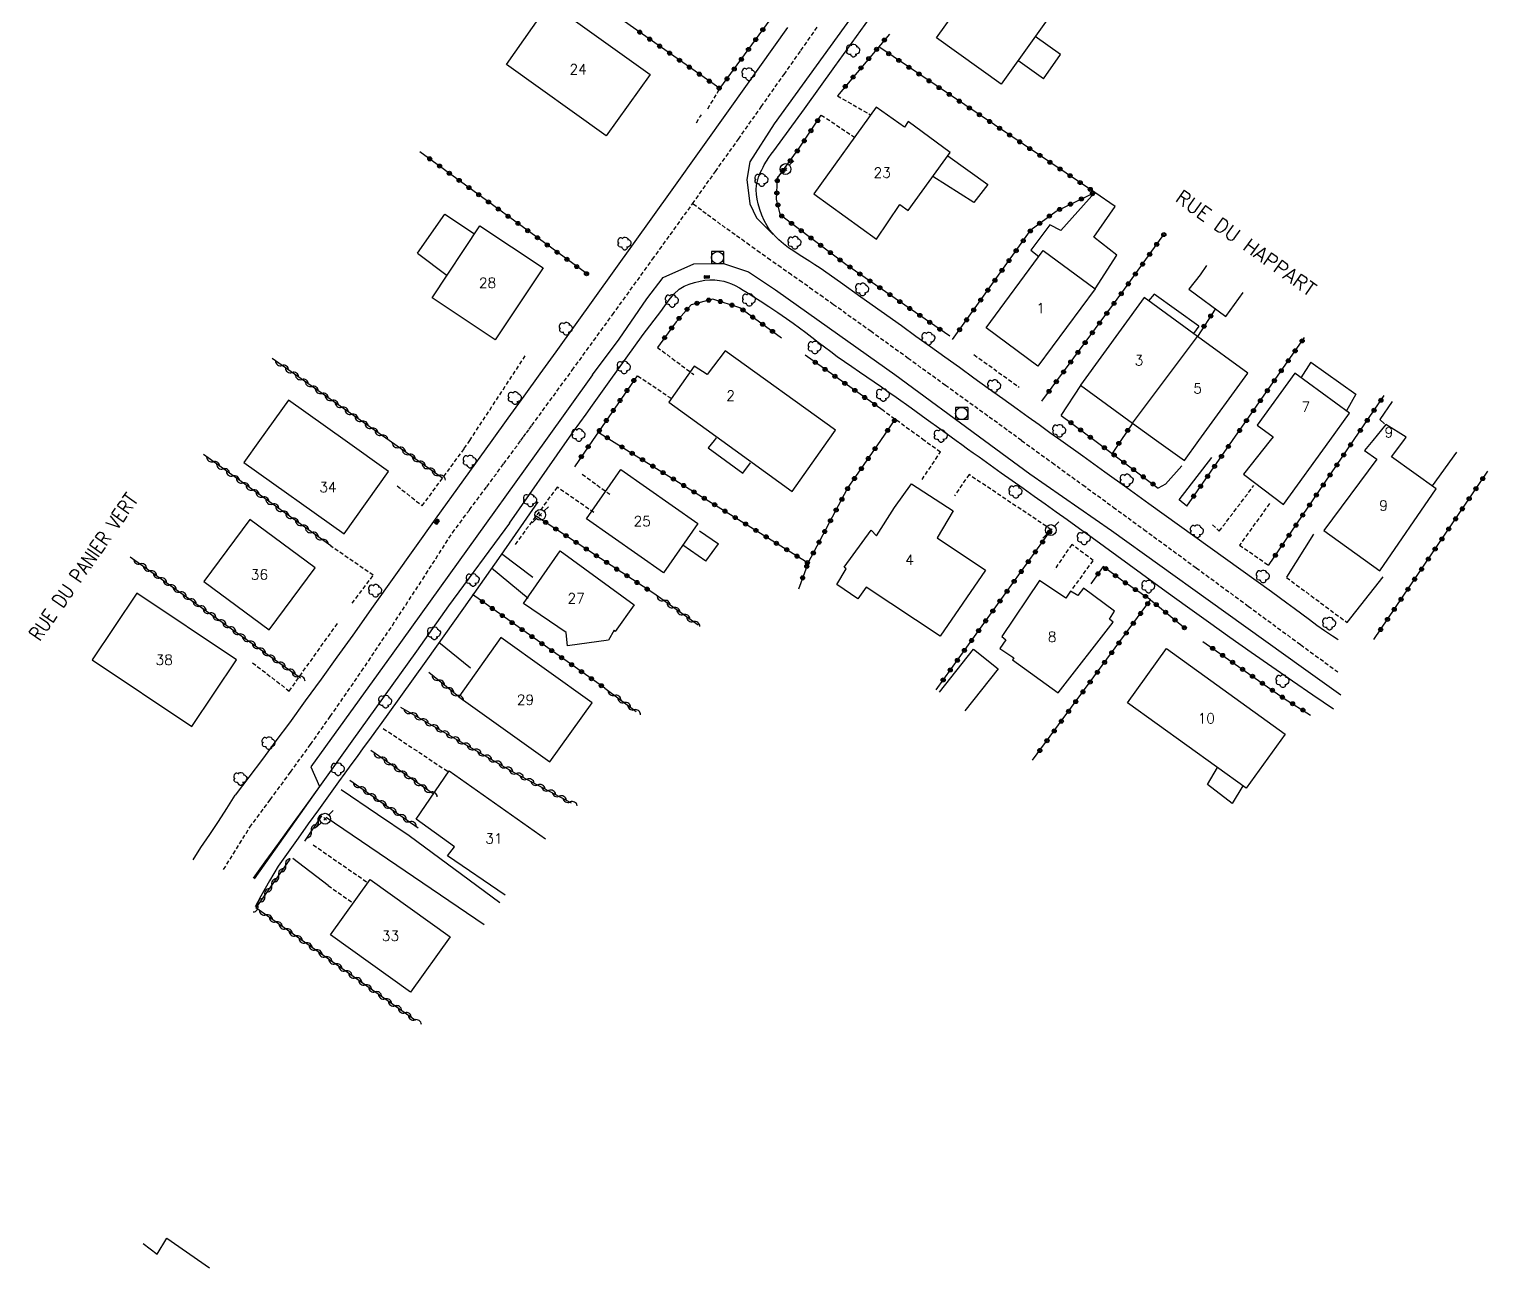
# Model space of a CAD drawing. Header units: millimetres. Extents: x 145000 to 146001, y 142000 to 143001.
# Drawn here: x 145618.9 to 145799.1, y 142568.8 to 142721.8 of the extents above; entities that cross this region are included whole.
import ezdxf
from ezdxf.enums import TextEntityAlignment as Align

# ---------------------------------------------------------------- set-up
doc = ezdxf.new("R2010")
doc.units = ezdxf.units.MM
doc.linetypes.add('DASHED', pattern=[0.75, 0.5, -0.25])
doc.layers.get('0').update_dxf_attribs({"linetype": 'CONTINUOUS'})
for name, color, linetype in [('W0001', 6, 'DASHED'), ('W0006', 2, 'CONTINUOUS'), ('W0008', 7, 'CONTINUOUS'), ('W0014', 7, 'CONTINUOUS'), ('W0017', 7, 'CONTINUOUS'), ('W0101', 7, 'CONTINUOUS'), ('W0104', 1, 'CONTINUOUS'), ('W0105', 7, 'CONTINUOUS'), ('W0112', 1, 'DASHED'), ('W0300', 7, 'CONTINUOUS'), ('W0310', 3, 'CONTINUOUS'), ('W0323', 7, 'CONTINUOUS'), ('W0330', 7, 'CONTINUOUS'), ('W0401', 7, 'CONTINUOUS'), ('W0420', 7, 'CONTINUOUS'), ('W0473', 7, 'CONTINUOUS'), ('W0989', 7, 'CONTINUOUS'), ('W0991', 7, 'CONTINUOUS'), ('W1102', 7, 'CONTINUOUS')]:
    doc.layers.add(name, color=color, linetype=linetype)
doc.styles.get("Standard").update_dxf_attribs({"font": 'romans.shx', "width": 0.85})

# ---------------------------------------------------------------- blocks, each defined once
blk = doc.blocks.new('T300')
for p, q in [((-0.8, 0.51), (-0.86, 0.34)), ((-0.86, 0.34), (-0.86, 0.17)), ((-0.86, 0.17), (-0.74, 0.06)), ((-0.69, 0.63), (-0.8, 0.51)), ((-0.8, -0.06), (-0.74, 0.06)), ((-0.74, 0.06), (-0.69, 0.11)), ((-0.57, 0.69), (-0.69, 0.63)), ((-0.46, 0.69), (-0.57, 0.69)), ((-0.29, 0.63), (-0.46, 0.69)), ((-0.29, 0.63), (-0.17, 0.74)), ((-0.23, 0.57), (-0.29, 0.63)), ((-0.17, 0.74), (-0.06, 0.8)), ((-0.06, 0.8), (0.06, 0.8)), ((0.06, 0.8), (0.23, 0.74)), ((0.23, 0.74), (0.34, 0.63)), ((0.34, 0.63), (0.4, 0.51)), ((0.46, 0.46), (0.34, 0.46)), ((0.4, 0.51), (0.4, 0.46)), ((0.57, 0.4), (0.46, 0.46)), ((0.57, 0.4), (0.69, 0.29)), ((0.69, 0.29), (0.74, 0.17)), ((0.74, 0.06), (0.69, -0.17)), ((0.74, 0.17), (0.74, 0.06)), ((-0.8, -0.17), (-0.8, -0.06)), ((-0.8, -0.23), (-0.8, -0.17)), ((-0.74, -0.34), (-0.8, -0.23)), ((-0.69, -0.4), (-0.74, -0.34)), ((-0.51, -0.46), (-0.69, -0.4)), ((-0.4, -0.46), (-0.51, -0.46)), ((-0.4, -0.46), (-0.34, -0.46)), ((-0.34, -0.46), (-0.34, -0.4)), ((-0.34, -0.51), (-0.34, -0.46)), ((-0.29, -0.63), (-0.34, -0.51)), ((-0.17, -0.74), (-0.29, -0.63)), ((-0.06, -0.8), (-0.17, -0.74)), ((0.06, -0.8), (-0.06, -0.8)), ((0.17, -0.74), (0.06, -0.8)), ((0.23, -0.69), (0.17, -0.74)), ((0.29, -0.46), (0.23, -0.46)), ((0.29, -0.63), (0.23, -0.69)), ((0.46, -0.4), (0.29, -0.46)), ((0.34, -0.51), (0.29, -0.63)), ((0.34, -0.51), (0.34, -0.46)), ((0.57, -0.34), (0.46, -0.4)), ((0.63, -0.29), (0.57, -0.34)), ((0.69, -0.17), (0.63, -0.29))]:
    blk.add_line(p, q)
blk = doc.blocks.new('T473')
for p, q in [((-0.166667, 0.166667), (0.166667, -0.166667)), ((-0.166667, -0.166667), (0.166667, 0.166667)), ((0.500001, 0.500001), (1.000002, 1.000002)), ((-1.000002, -1.000002), (-0.500001, -0.500001))]:
    blk.add_line(p, q)
blk.add_ellipse((0, 0), major_axis=(0.471405, 0.471405), ratio=1, start_param=5.4977871438, end_param=11.780972451)
blk = doc.blocks.new('T401')
for p, q in [((-0.3, 0.3), (0, 0.3)), ((-0.3, -0.25), (-0.3, 0.3)), ((-0.3, 0.15), (0, 0.15)), ((-0.3, 0), (0, 0)), ((0, 0.3), (0, -0.25)), ((-0.3, -0.15), (0, -0.15)), ((-0.3, -0.25), (-0.3, -0.3)), ((-0.3, -0.3), (0, -0.3)), ((0, -0.3), (0, -0.25))]:
    blk.add_line(p, q)
blk = doc.blocks.new('T420')
for p, q in [((0.75, 0.75), (-0.75, 0.75)), ((-0.75, 0.75), (-0.75, -0.75)), ((0.75, 0.75), (0.75, -0.75)), ((0.75, -0.75), (-0.75, -0.75))]:
    blk.add_line(p, q)
blk.add_ellipse((0, 0), major_axis=(-0.53, 0.53), ratio=1, start_param=3.926991, end_param=10.210176)
blk = doc.blocks.new('t310o')
at = {"color": 0, "linetype": 'Continuous'}
for centre, start, end in [((-0.5, 0.38), 216.8699, 323.1304), ((0.5, -0.37), 36.8699, 143.1303)]:
    blk.add_arc(centre, 0.625, start, end, dxfattribs=at)
blk = doc.blocks.new('t323o')
at = {"color": 0, "linetype": 'Continuous'}
for radius in [0.25, 0.15]:
    blk.add_circle((0, 0), radius, dxfattribs=at)

msp = doc.modelspace()

# ---------------------------------------------------------------- linework, layer by layer
at = {"layer": 'W0001'}
for points in [[(145700.84, 142700.23), (145703.67, 142704.22), (145706.5, 142708.21), (145709.33, 142712.21), (145712.15, 142716.21), (145714.23, 142719.17), (145716.3, 142722.15)], [(145679.63, 142671), (145679.97, 142671.46), (145680.31, 142671.93), (145680.65, 142672.39), (145680.99, 142672.86), (145685.98, 142679.68), (145690.95, 142686.52), (145695.9, 142693.37), (145700.84, 142700.23)], [(145741.47, 142671), (145740.87, 142671.43), (145740.27, 142671.86), (145739.68, 142672.29), (145739.08, 142672.73), (145738.49, 142673.16), (145737.89, 142673.59), (145737.3, 142674.02), (145736.7, 142674.45), (145732.09, 142677.79), (145727.49, 142681.12), (145722.88, 142684.45), (145718.25, 142687.77), (145716.96, 142688.69), (145715.67, 142689.61), (145714.37, 142690.53), (145713.07, 142691.44), (145711.77, 142692.36), (145710.47, 142693.27), (145709.18, 142694.19), (145707.89, 142695.11), (145706.1, 142696.4), (145704.31, 142697.69), (145702.53, 142698.99), (145700.75, 142700.29)], [(145642.92, 142618.02), (145642.92, 142618.02), (145646.16, 142623.24), (145648.68, 142626.64), (145651.18, 142630.04), (145653.66, 142633.47), (145656.1, 142636.92), (145659.97, 142642.52), (145663.77, 142648.17), (145667.51, 142653.87), (145671.18, 142659.6), (145673.3, 142662.44), (145675.42, 142665.29), (145677.53, 142668.14), (145679.63, 142671)], [(145741.47, 142671), (145745.25, 142668.26), (145749.03, 142665.51), (145752.81, 142662.77), (145756.58, 142660.01), (145763.04, 142655.28), (145769.48, 142650.54), (145775.92, 142645.79), (145780.54, 142642.42)]]:
    msp.add_lwpolyline(points, dxfattribs=at)
at = {"layer": 'W0006'}
for points in [[(145758.83, 142777.02), (145747.92, 142761.94), (145729.94, 142736.4), (145710.94, 142710.12), (145707.93, 142705.42), (145707.53, 142703.22), (145707.93, 142700.23), (145708.72, 142698.49), (145710.78, 142696.45)], [(145685.37, 142671), (145686.14, 142672.09), (145686.91, 142673.18), (145687.69, 142674.26), (145688.47, 142675.35), (145690.55, 142678.26), (145692.63, 142681.17), (145694.75, 142684.07), (145696.91, 142686.92), (145697.43, 142687.63), (145697.94, 142688.37), (145698.51, 142689.07), (145699.19, 142689.67), (145699.79, 142690.04), (145700.43, 142690.32), (145701.1, 142690.52), (145701.77, 142690.68), (145702.37, 142690.78), (145702.97, 142690.83), (145703.58, 142690.83), (145704.18, 142690.77), (145704.69, 142690.67), (145705.18, 142690.52), (145705.66, 142690.33), (145706.12, 142690.12), (145706.63, 142689.86), (145707.11, 142689.57), (145707.58, 142689.26), (145708.06, 142688.95), (145709.17, 142688.25), (145710.27, 142687.54), (145711.37, 142686.81), (145712.45, 142686.07), (145713.25, 142685.5), (145714.03, 142684.92), (145714.82, 142684.33), (145715.59, 142683.74), (145716.37, 142683.15), (145717.15, 142682.56), (145717.93, 142681.97), (145718.72, 142681.39), (145719.62, 142680.75), (145720.53, 142680.12), (145721.44, 142679.49), (145722.35, 142678.86), (145723.26, 142678.24), (145724.17, 142677.61), (145725.08, 142676.98), (145725.99, 142676.34), (145727.84, 142675.02), (145729.69, 142673.68), (145731.54, 142672.34), (145733.39, 142671)], [(145678.23, 142660.8), (145685.37, 142671)], [(145733.39, 142671), (145734.09, 142670.49), (145734.8, 142669.98), (145735.51, 142669.47), (145736.22, 142668.96), (145737.58, 142667.99), (145738.94, 142667.02), (145740.31, 142666.06), (145741.67, 142665.1), (145743.03, 142664.13), (145744.4, 142663.17), (145745.76, 142662.2), (145747.12, 142661.23), (145748.65, 142660.13), (145750.18, 142659.02), (145751.7, 142657.91), (145753.23, 142656.8), (145754.75, 142655.68), (145756.28, 142654.57), (145757.81, 142653.46), (145759.34, 142652.36), (145761.96, 142650.47), (145764.58, 142648.59), (145767.21, 142646.71), (145769.85, 142644.85), (145772.38, 142643.08), (145774.92, 142641.33), (145777.47, 142639.58), (145780.02, 142637.85)], [(145678.23, 142660.8), (145670.71, 142650.58)], [(145670.71, 142650.58), (145666.73, 142645), (145662.74, 142639.42), (145658.75, 142633.85), (145654.75, 142628.28), (145653.07, 142625.94), (145651.39, 142623.61), (145649.7, 142621.28), (145648.02, 142618.95), (145646.58, 142616.96)]]:
    msp.add_lwpolyline(points, dxfattribs=at)
at = {"layer": 'W0008'}
for points in [[(145688.47, 142679.12), (145691.76, 142683.49), (145695.18, 142688.48), (145697.2, 142691.14), (145700.98, 142692.8), (145704.67, 142692.87), (145707.76, 142691.84), (145711.1, 142689.59), (145717.77, 142684.85), (145725.81, 142679.13), (145736.9, 142671)], [(145688.47, 142679.12), (145682.66, 142671)], [(145682.66, 142671), (145675.36, 142660.79), (145663.82, 142644.72), (145653.7, 142630.68)], [(145736.9, 142671), (145742.5, 142666.9), (145752.58, 142659.9), (145764.52, 142651.3), (145776.29, 142642.89), (145780.89, 142639.6)], [(145653.7, 142630.68), (145654.75, 142628.28)], [(145639.14, 142619.2), (145640.11, 142620.72), (145641.21, 142622.32), (145642.28, 142623.93), (145643.33, 142625.56), (145644.36, 142627.2)], [(145654.75, 142628.28), (145646.7, 142616.85)]]:
    msp.add_lwpolyline(points, dxfattribs=at)
at = {"layer": 'W0014'}
for points in [[(145710.89, 142706.76), (145714.65, 142711.96), (145718.4, 142717.17), (145722.14, 142722.38), (145725.89, 142727.59), (145729.45, 142732.55), (145733.02, 142737.52), (145736.58, 142742.49), (145740.14, 142747.47), (145741.91, 142749.95), (145743.69, 142752.44), (145745.46, 142754.92), (145747.23, 142757.41), (145749, 142759.9), (145750.77, 142762.38), (145752.55, 142764.87), (145754.32, 142767.35), (145755.39, 142768.85), (145756.47, 142770.34), (145757.54, 142771.84), (145758.62, 142773.33)], [(145712.58, 142721.99), (145705.43, 142711.98), (145698.27, 142701.97), (145691.11, 142691.96), (145683.94, 142681.96), (145681.97, 142679.22), (145680, 142676.48), (145678.03, 142673.74), (145676.05, 142671)], [(145746.32, 142671), (145744.98, 142671.96), (145743.64, 142672.92), (145742.29, 142673.89), (145740.95, 142674.85), (145739.16, 142676.13), (145737.37, 142677.42), (145735.59, 142678.71), (145733.8, 142680), (145732.01, 142681.29), (145730.22, 142682.57), (145728.43, 142683.86), (145726.64, 142685.14), (145724.13, 142686.93), (145721.63, 142688.71), (145719.12, 142690.49), (145716.6, 142692.26), (145715.96, 142692.7), (145715.31, 142693.11), (145714.65, 142693.53), (145713.99, 142693.94), (145713.34, 142694.36), (145712.7, 142694.81), (145712.08, 142695.28), (145711.49, 142695.79), (145711.09, 142696.18), (145710.71, 142696.59), (145710.36, 142697.03), (145710.06, 142697.5), (145709.7, 142698.15), (145709.4, 142698.82), (145709.15, 142699.51), (145708.95, 142700.22), (145708.83, 142700.79), (145708.74, 142701.36), (145708.71, 142701.95), (145708.75, 142702.54), (145708.81, 142702.87), (145708.89, 142703.2), (145709, 142703.52), (145709.12, 142703.83), (145709.25, 142704.14), (145709.4, 142704.44), (145709.55, 142704.74), (145709.7, 142705.03), (145709.96, 142705.49), (145710.25, 142705.93), (145710.56, 142706.35), (145710.89, 142706.76)], [(145676.05, 142671), (145669.03, 142661.27)], [(145780.59, 142646.4), (145780.45, 142646.47), (145779.86, 142646.82), (145778.91, 142647.48), (145777.96, 142648.16), (145777.02, 142648.84), (145776.08, 142649.53), (145775.15, 142650.23), (145774.22, 142650.92), (145773.28, 142651.61), (145772.34, 142652.3), (145768.57, 142655.03), (145764.78, 142657.75), (145761, 142660.47), (145757.21, 142663.19), (145754.49, 142665.14), (145751.77, 142667.1), (145749.04, 142669.05), (145746.32, 142671)], [(145681.75, 142663.43), (145677.15, 142656.85), (145672.53, 142650.28), (145667.89, 142643.73), (145663.21, 142637.2), (145662.46, 142636.16), (145661.7, 142635.11), (145660.93, 142634.07), (145660.17, 142633.03), (145659.4, 142631.99), (145658.64, 142630.95), (145657.88, 142629.91), (145657.12, 142628.86), (145655.87, 142627.13), (145654.62, 142625.39), (145653.37, 142623.64), (145652.13, 142621.9), (145650.89, 142620.16), (145649.64, 142618.41), (145648.59, 142616.61), (145647.5, 142614.72), (145646.81, 142613.41)], [(145669.03, 142661.27), (145666.49, 142657.69), (145663.95, 142654.11), (145661.41, 142650.54), (145658.86, 142646.97), (145656.91, 142644.26), (145654.96, 142641.54), (145653, 142638.83), (145651.04, 142636.13), (145649.38, 142633.89), (145647.72, 142631.66), (145646.04, 142629.43), (145644.36, 142627.2)]]:
    msp.add_lwpolyline(points, dxfattribs=at)
at = {"layer": 'W0017'}
for points in [[(145746.37, 142674.1), (145748.79, 142677.79)], [(145760.94, 142663.66), (145764.98, 142668.89)], [(145761.26, 142667.86), (145759.24, 142665.6), (145758.35, 142665.13)], [(145777.52, 142659.44), (145774.2, 142654.11)], [(145677.24, 142657.05), (145681.12, 142654.11)], [(145675.99, 142655.29), (145680.53, 142651.51)], [(145781.7, 142648.51), (145786.13, 142654.16)], [(145669.5, 142646.1), (145673.41, 142642.92)], [(145677.03, 142613.92), (145665.84, 142622.18), (145661.94, 142624.8)], [(145655.85, 142616.03), (145651.47, 142619.39)]]:
    msp.add_lwpolyline(points, dxfattribs=at)
at = {"layer": 'W0101'}
for points in [[(145730.97, 142720.73), (145739.23, 142732.3), (145747.22, 142726.6), (145738.96, 142715.02)], [(145683.23, 142725.05), (145695.61, 142716.2), (145690.17, 142708.62), (145677.88, 142717.42), (145683.23, 142725.05)], [(145723.53, 142712.16), (145715.8, 142701.46), (145723.56, 142695.88), (145726.44, 142700.14), (145727.46, 142699.39), (145732.65, 142706.55), (145727.49, 142710.4), (145727, 142709.69)], [(145668.66, 142688.6), (145674.58, 142697.51), (145682.37, 142692.33), (145676.45, 142683.42)], [(145737.09, 142684.93), (145744.15, 142694.46), (145750.56, 142689.72), (145743.5, 142680.19)], [(145697.27, 142654.66), (145687.74, 142661.31), (145691.98, 142667.4), (145701.51, 142660.75)], [(145727.89, 142665.65), (145733.01, 142662.3), (145731.05, 142658.97), (145737.01, 142654.97), (145731.42, 142646.85), (145722.27, 142652.87), (145721.26, 142651.45), (145718.64, 142653.22), (145719.81, 142655.15), (145719.55, 142655.37), (145722.89, 142659.92), (145723.56, 142659.23), (145725.8, 142662.71)], [(145640.47, 142653.59), (145648.55, 142647.62), (145654.21, 142655.29), (145646.14, 142661.25)], [(145679.97, 142650.86), (145684.47, 142657.36), (145693.61, 142650.7), (145691.28, 142647.42), (145691.3, 142647.43), (145691.15, 142647.58), (145690.45, 142646.33), (145685.39, 142645.65), (145685.24, 142647.25), (145685.25, 142647.29)], [(145738.8, 142645.32), (145740.53, 142644.15), (145740.34, 142643.89), (145746.01, 142639.83), (145752.81, 142648.56), (145752.32, 142648.92), (145752.95, 142649.9), (145749.11, 142652.77), (145748.43, 142651.85), (145747.51, 142652.37), (145746.94, 142651.53), (145743.7, 142653.69), (145739.04, 142646.81), (145739.54, 142646.37)], [(145638.99, 142635.69), (145644.5, 142643.92), (145632.19, 142652.16), (145626.68, 142643.93)], [(145671.96, 142639.34), (145683.22, 142631.31), (145688.43, 142638.62), (145677.17, 142646.65)], [(145769.21, 142628.06), (145754.55, 142638.62), (145759.36, 142645.3), (145774.02, 142634.74)], [(145666.02, 142602.87), (145656.13, 142609.94), (145661.03, 142616.78), (145670.92, 142609.71)]]:
    msp.add_lwpolyline(points, close=True, dxfattribs=at)
for points in [[(145763.19, 142683.86), (145756.6, 142688.64), (145748.75, 142677.81)], [(145763.36, 142685.1), (145762.73, 142684.19)], [(145763.38, 142671), (145769.43, 142679.33), (145763.19, 142683.86)], [(145718.51, 142672.28), (145704.88, 142682.08), (145702.66, 142679.14), (145701.05, 142680.16), (145697.92, 142675.73), (145704.45, 142671)], [(145779.54, 142671), (145781.97, 142674.37), (145775.23, 142679.3), (145770.59, 142672.87), (145772.55, 142671.45), (145772.2, 142671)], [(145748.75, 142677.81), (145755.19, 142673.14)], [(145657.92, 142671), (145650.92, 142675.99), (145647.37, 142671)], [(145717.6, 142671), (145718.51, 142672.28)], [(145755.19, 142673.14), (145758.14, 142671)], [(145788.67, 142671), (145788.98, 142671.41), (145786.46, 142672.99), (145784.85, 142671)], [(145647.37, 142671), (145645.43, 142668.29)], [(145645.43, 142668.29), (145657.8, 142659.47), (145663.29, 142667.17), (145657.92, 142671)], [(145704.45, 142671), (145713.14, 142664.7), (145717.6, 142671)], [(145758.14, 142671), (145761.58, 142668.51), (145763.38, 142671)], [(145772.2, 142671), (145768.9, 142666.82), (145773.82, 142663.08)], [(145773.82, 142663.08), (145779.54, 142671)], [(145784.85, 142671), (145783.85, 142669.76), (145785.34, 142668.69), (145778.82, 142659.89)], [(145778.82, 142659.89), (145785.73, 142654.92), (145792.7, 142665.02), (145787.15, 142668.98), (145788.67, 142671)], [(145677.69, 142614.84), (145670.57, 142619.69), (145671.45, 142620.82), (145666.69, 142624.23), (145670.79, 142630.22), (145682.67, 142621.81)], [(145632.98, 142571.85), (145634.71, 142570.5), (145635.91, 142572.48), (145641.16, 142568.83)]]:
    msp.add_lwpolyline(points, dxfattribs=at)
at = {"layer": 'W0104'}
for points in [[(145744.18, 142715.68), (145746.27, 142718.67), (145743.16, 142720.9)], [(145744.18, 142715.68), (145741.02, 142717.91)], [(145732.35, 142706.15), (145737.29, 142702.61), (145735.58, 142700.38), (145730.51, 142703.6)], [(145750.56, 142689.72), (145753.25, 142693.9), (145750.39, 142696.09), (145753.04, 142699.89), (145750.53, 142701.63), (145746.33, 142696.93), (145744.97, 142697.65), (145742.61, 142694.52), (145743.59, 142693.7)], [(145666.85, 142694.13), (145670.25, 142698.94), (145673.91, 142696.5)], [(145666.85, 142694.13), (145670.52, 142691.39)], [(145764.3, 142692.6), (145763.53, 142691.47), (145762.13, 142689.68)], [(145762.13, 142689.68), (145766.69, 142686.32), (145768.83, 142689.29)], [(145763.36, 142685.1), (145757.87, 142689.05), (145757.16, 142688.23)], [(145777.22, 142680.65), (145775.97, 142678.75)], [(145777.22, 142680.65), (145782.77, 142676.73), (145781.59, 142674.64)], [(145787.26, 142675.83), (145785.71, 142673.61), (145786.29, 142673.06)], [(145703.49, 142671), (145702.77, 142670.1), (145707.05, 142666.95)], [(145703.76, 142671.34), (145703.49, 142671)], [(145707.05, 142666.95), (145707.98, 142668.25)], [(145795.2, 142669.55), (145792.18, 142665.39)], [(145701.7, 142659.86), (145704.05, 142658.25)], [(145702.49, 142656.11), (145699.65, 142658.07)], [(145702.49, 142656.11), (145704.05, 142658.25)], [(145731.34, 142639.9), (145735.52, 142645.21), (145738.58, 142642.81), (145734.48, 142637.61)], [(145768.8, 142628.34), (145767.49, 142626.18), (145764.43, 142628.53), (145765.69, 142630.6)]]:
    msp.add_lwpolyline(points, dxfattribs=at)
at = {"layer": 'W0105'}
msp.add_lwpolyline([(145661.94, 142624.8), (145657.43, 142627.86)], dxfattribs=at)
at = {"layer": 'W0112'}
for points in [[(145702.73, 142711.97), (145704.22, 142714.45)], [(145718.73, 142713.58), (145722.81, 142711.21)], [(145701.33, 142710.23), (145701.93, 142711.23)], [(145716.74, 142711.19), (145720.84, 142708.47)], [(145696.49, 142682.5), (145700.98, 142679.14)], [(145673.32, 142671), (145680.26, 142681.57)], [(145735.6, 142681.6), (145741.16, 142677.59)], [(145698.22, 142676.17), (145693.98, 142678.99)], [(145729.46, 142671), (145724.38, 142674.69)], [(145667.44, 142662.93), (145672.65, 142669.99)], [(145672.65, 142669.99), (145673.32, 142671)], [(145729.18, 142666.18), (145731.45, 142669.55), (145729.46, 142671)], [(145687.22, 142666.83), (145690.61, 142664.35)], [(145745.15, 142659.98), (145734.99, 142666.78), (145733.19, 142664.16)], [(145664.36, 142665.38), (145667.44, 142662.95)], [(145688.63, 142662.11), (145684.11, 142665.23), (145678.84, 142658.04)], [(145765.04, 142660.58), (145765.89, 142659.81), (145770.18, 142665.46)], [(145772.1, 142663.2), (145768.41, 142658.09), (145771.98, 142655.58)], [(145661.39, 142654.35), (145656.14, 142657.98)], [(145747.82, 142652.71), (145750.33, 142656.18), (145747.67, 142658.17), (145745.53, 142655.05)], [(145658.8, 142650.89), (145661.39, 142654.35)], [(145774.2, 142654.08), (145781.7, 142648.51)], [(145651.02, 142640.06), (145656.97, 142648.39)], [(145646.49, 142643.55), (145651.02, 142640.06)], [(145662.64, 142635.42), (145670.7, 142630.08)], [(145653.98, 142621.06), (145660.74, 142616.38)], [(145655.85, 142616.03), (145658.94, 142613.86)]]:
    msp.add_lwpolyline(points, dxfattribs=at)
at = {"layer": 'W0310'}
for points in [[(145663.35, 142671), (145648.91, 142681.13)], [(145669.97, 142666.36), (145663.35, 142671)], [(145656.16, 142657.98), (145640.42, 142669.25)], [(145631.39, 142656.63), (145652.42, 142641.68)], [(145701.53, 142648.2), (145696.05, 142652.11)], [(145671.96, 142639.34), (145668.28, 142642.34)], [(145689.99, 142640.42), (145693.89, 142637.52)], [(145664.75, 142638.05), (145679.02, 142629.89), (145685.86, 142626.27)], [(145668.79, 142627.36), (145661.09, 142632.71)], [(145658.51, 142629.04), (145661.91, 142626.68), (145666.95, 142623.18)], [(145655.02, 142624.63), (145652.91, 142621.5)], [(145651.09, 142619.29), (145646.92, 142613.27)], [(145666.64, 142599.38), (145646.92, 142613.27)]]:
    msp.add_lwpolyline(points, dxfattribs=at)
at = {"layer": 'W0323'}
for points in [[(145704.22, 142714.45), (145683.29, 142729.2)], [(145704.22, 142714.45), (145712.1, 142725.26)], [(145725.17, 142721.18), (145718.73, 142713.58)], [(145750.53, 142701.63), (145723.83, 142719.6)], [(145732.61, 142683.89), (145719.79, 142692.75), (145711.71, 142698.82), (145711.22, 142700.74), (145711.32, 142703.38), (145714.11, 142707.21), (145716.74, 142711.19)], [(145688.01, 142691.4), (145667.17, 142706.66)], [(145732.94, 142683.46), (145742.68, 142697.05), (145745.74, 142699.32), (145750.53, 142701.63)], [(145743.98, 142675.85), (145754, 142689.41), (145759.05, 142696.43)], [(145711.84, 142683.65), (145706.68, 142687.4), (145703.36, 142688.46), (145700.65, 142687.76), (145698.8, 142685.65), (145696.49, 142682.47)], [(145765.4, 142687.21), (145763.19, 142683.86)], [(145767.54, 142671), (145776.44, 142683.73)], [(145724.38, 142674.69), (145714.76, 142681.52)], [(145693.98, 142678.97), (145688.49, 142671)], [(145782.48, 142671), (145786.26, 142676.56)], [(145724.08, 142671), (145725.87, 142673.61)], [(145746.37, 142674.1), (145750.51, 142671)], [(145689.04, 142672.12), (145690.84, 142671)], [(145755.12, 142673.04), (145753.74, 142671)], [(145688.49, 142671), (145686.24, 142667.75)], [(145690.84, 142671), (145715.1, 142655.87), (145719.99, 142665.07), (145724.08, 142671)], [(145750.51, 142671), (145758.35, 142665.13)], [(145753.74, 142671), (145752.65, 142669.4)], [(145761.87, 142662.89), (145767.54, 142671)], [(145771.98, 142655.58), (145782.48, 142671)], [(145784.99, 142646.42), (145799.06, 142667.21)], [(145761.87, 142662.89), (145760.94, 142663.66)], [(145696.05, 142652.11), (145681.45, 142661.71)], [(145730.92, 142640.21), (145745.15, 142659.98)], [(145715.1, 142655.87), (145713.91, 142652.63)], [(145757.41, 142651.31), (145753.83, 142653.74), (145751.54, 142655.42), (145750.04, 142653.31)], [(145689.99, 142640.42), (145673.66, 142651.98)], [(145742.84, 142631.5), (145757.41, 142651.31), (145761.72, 142647.76)], [(145763.85, 142646.18), (145773.91, 142639.15), (145777.18, 142637.09)]]:
    msp.add_lwpolyline(points, dxfattribs=at)
at = {"layer": 'W0330'}
msp.add_lwpolyline([(145655.57, 142624.49), (145675.12, 142611.24)], dxfattribs=at)
at = {"layer": 'W1102'}
msp.add_lwpolyline([(145755.19, 142673.14), (145763.19, 142683.86)], dxfattribs=at)

# ---------------------------------------------------------------- block references
at = {"layer": 'W0300'}
for p in [(145720.71, 142719.14), (145707.8, 142716.23), (145709.39, 142703.15), (145692.47, 142695.32), (145713.48, 142695.41), (145721.84, 142689.66), (145698.33, 142688.24), (145707.85, 142688.37), (145685.23, 142684.8), (145730.01, 142683.59), (145715.96, 142682.48), (145692.39, 142680.03), (145678.92, 142676.24), (145724.4, 142676.62), (145738.14, 142677.71), (145686.8, 142671.67), (145731.54, 142671.56), (145746.17, 142672.19), (145673.36, 142668.4), (145754.5, 142666.07), (145680.82, 142663.6), (145740.77, 142664.66), (145749.21, 142658.91), (145763.18, 142659.79), (145673.73, 142653.78), (145757.17, 142652.96), (145771.32, 142654.2), (145661.69, 142652.44), (145779.51, 142648.38), (145668.95, 142647.19), (145773.75, 142641.28), (145662.93, 142638.75), (145648.52, 142633.62), (145657.07, 142630.4), (145645.03, 142629.21)]:
    msp.add_blockref('T300', p, dxfattribs=at)
at = {"layer": 'W0310'}
for p, rotation in [((145650.14, 142680.26), 144.9550299276706), ((145651.37, 142679.4), 144.9550299276706), ((145652.59, 142678.54), 144.9550299276706), ((145653.82, 142677.68), 144.9550299276706), ((145655.05, 142676.82), 144.9550299276706), ((145656.28, 142675.96), 144.9550299276706), ((145657.51, 142675.1), 144.9550299276706), ((145658.73, 142674.24), 144.9550299276706), ((145659.96, 142673.37), 144.9550299276706), ((145661.19, 142672.51), 144.9550299276706), ((145662.42, 142671.65), 144.9550299276706), ((145664.58, 142670.14), 144.9550299276618), ((145665.8, 142669.28), 144.9550299276618), ((145641.64, 142668.38), 144.385786663644), ((145642.86, 142667.5), 144.385786663644), ((145667.03, 142668.42), 144.9550299276618), ((145668.26, 142667.55), 144.9550299276618), ((145644.08, 142666.63), 144.385786663644), ((145645.29, 142665.76), 144.385786663644), ((145669.49, 142666.69), 144.9550299276618), ((145646.51, 142664.88), 144.385786663644), ((145647.73, 142664.01), 144.385786663644), ((145648.95, 142663.14), 144.385786663644), ((145650.17, 142662.26), 144.385786663644), ((145651.39, 142661.39), 144.385786663644), ((145652.61, 142660.52), 144.385786663644), ((145653.83, 142659.64), 144.385786663644), ((145655.05, 142658.77), 144.385786663644), ((145632.61, 142655.76), 324.603001134595), ((145633.83, 142654.89), 324.603001134595), ((145635.06, 142654.02), 324.603001134595), ((145636.28, 142653.15), 324.603001134595), ((145637.5, 142652.28), 324.603001134595), ((145638.72, 142651.41), 324.603001134595), ((145697.27, 142651.24), 144.5711765041479), ((145639.95, 142650.54), 324.603001134595), ((145641.17, 142649.67), 324.603001134595), ((145698.49, 142650.37), 144.5711765041479), ((145699.71, 142649.5), 144.5711765041479), ((145642.39, 142648.81), 324.603001134595), ((145643.62, 142647.94), 324.603001134595), ((145700.93, 142648.63), 144.5711765041479), ((145644.84, 142647.07), 324.603001134595), ((145646.06, 142646.2), 324.603001134595), ((145647.28, 142645.33), 324.603001134595), ((145648.51, 142644.46), 324.603001134595), ((145649.73, 142643.59), 324.603001134595), ((145650.95, 142642.72), 324.603001134595), ((145652.17, 142641.85), 324.603001134595), ((145669.44, 142641.39), 140.863413216465), ((145670.6, 142640.45), 140.863413216465), ((145671.77, 142639.5), 140.863413216465), ((145691.2, 142639.52), 323.4091321528689), ((145692.4, 142638.63), 323.4091321528689), ((145666.06, 142637.31), 330.250363220874), ((145693.61, 142637.73), 323.4091321528689), ((145667.36, 142636.56), 330.250363220874), ((145668.66, 142635.82), 330.250363220874), ((145669.96, 142635.07), 330.250363220874), ((145671.26, 142634.33), 330.250363220874), ((145672.57, 142633.58), 330.250363220874), ((145662.32, 142631.85), 145.2256526762886), ((145673.87, 142632.84), 330.250363220874), ((145675.17, 142632.1), 330.250363220874), ((145676.47, 142631.35), 330.250363220874), ((145663.55, 142631), 145.2256526762886), ((145664.79, 142630.14), 145.2256526762886), ((145677.78, 142630.61), 330.250363220874), ((145679.08, 142629.86), 332.0914036900543), ((145659.74, 142628.18), 325.2995906182467), ((145666.02, 142629.29), 145.2256526762886), ((145667.25, 142628.43), 145.2256526762886), ((145668.48, 142627.58), 145.2256526762886), ((145680.4, 142629.16), 332.0914036900543), ((145681.73, 142628.46), 332.0914036900543), ((145683.06, 142627.76), 332.0914036900543), ((145660.97, 142627.33), 325.2995906182467), ((145662.21, 142626.47), 325.2428348775987), ((145684.38, 142627.06), 332.0914036900543), ((145685.71, 142626.35), 332.0914036900543), ((145654.59, 142623.99), 236.0525293928434), ((145663.44, 142625.62), 325.2428348775987), ((145664.67, 142624.76), 325.2428348775987), ((145653.75, 142622.75), 236.0525293928434), ((145665.9, 142623.91), 325.2428348775987), ((145650.57, 142618.53), 235.2442556485295), ((145649.71, 142617.29), 235.2442556485295), ((145648, 142614.83), 235.2442556485295), ((145648.86, 142616.06), 235.2442556485295), ((145647.15, 142613.6), 235.2442556485295), ((145648.15, 142612.41), 144.8357105810489), ((145649.37, 142611.55), 144.8357105810489), ((145650.6, 142610.68), 144.8357105810489), ((145651.83, 142609.82), 144.8357105810489), ((145653.05, 142608.95), 144.8357105810489), ((145654.28, 142608.09), 144.8357105810489), ((145655.5, 142607.23), 144.8357105810489), ((145656.73, 142606.36), 144.8357105810489), ((145657.96, 142605.5), 144.8357105810489), ((145659.18, 142604.64), 144.8357105810489), ((145660.41, 142603.77), 144.8357105810489), ((145661.64, 142602.91), 144.8357105810489), ((145662.86, 142602.04), 144.8357105810489), ((145664.09, 142601.18), 144.8357105810489), ((145665.31, 142600.32), 144.8357105810489), ((145666.54, 142599.45), 144.8357105810489)]:
    msp.add_blockref('t310o', p, dxfattribs=dict(at, rotation=rotation))
at = {"layer": 'W0323'}
for p, rotation in [((145709.52, 142721.72), 53.91656977286372), ((145694.32, 142721.42), 144.8305838833361), ((145695.55, 142720.56), 144.8305838833361), ((145708.64, 142720.51), 53.91656977286372), ((145724.54, 142720.45), 229.7305473420584), ((145696.77, 142719.69), 144.8305838833361), ((145698, 142718.83), 144.8305838833361), ((145706.87, 142718.08), 53.91656977286372), ((145707.75, 142719.29), 53.91656977286372), ((145722.6, 142718.16), 229.7305473420584), ((145723.57, 142719.3), 229.7305473420584), ((145725.07, 142718.77), 146.0507331716126), ((145699.23, 142717.96), 144.8305838833361), ((145700.45, 142717.1), 144.8305838833361), ((145705.99, 142716.87), 53.91656977286372), ((145721.63, 142717.01), 229.7305473420584), ((145726.32, 142717.93), 146.0507331716126), ((145727.56, 142717.09), 146.0507331716126), ((145728.81, 142716.25), 146.0507331716126), ((145701.68, 142716.24), 144.8305838833361), ((145702.91, 142715.37), 144.8305838833361), ((145704.13, 142714.51), 144.8305838833361), ((145705.1, 142715.66), 53.91656977286372), ((145719.7, 142714.72), 229.7305473420584), ((145720.67, 142715.87), 229.7305473420584), ((145730.05, 142715.41), 146.0507331716126), ((145731.29, 142714.58), 146.0507331716126), ((145732.54, 142713.74), 146.0507331716126), ((145733.78, 142712.9), 146.0507331716126), ((145735.03, 142712.06), 146.0507331716126), ((145736.27, 142711.23), 146.0507331716126), ((145715.46, 142709.25), 56.48641104156837), ((145716.29, 142710.5), 56.48641104156837), ((145737.52, 142710.39), 146.0507331716126), ((145738.76, 142709.55), 146.0507331716126), ((145714.63, 142708), 56.48641104156837), ((145740, 142708.71), 146.0507331716126), ((145741.25, 142707.88), 146.0507331716126), ((145668.38, 142705.78), 143.7707538180825), ((145712.9, 142705.55), 53.91045963053962), ((145713.78, 142706.76), 53.91045963053962), ((145742.49, 142707.04), 146.0507331716126), ((145743.74, 142706.2), 146.0507331716126), ((145669.59, 142704.89), 143.7707538180825), ((145670.8, 142704), 143.7707538180825), ((145712.02, 142704.34), 53.91045963053962), ((145744.98, 142705.36), 146.0507331716126), ((145746.23, 142704.52), 146.0507331716126), ((145747.47, 142703.69), 146.0507331716126), ((145672.01, 142703.12), 143.7707538180825), ((145673.22, 142702.23), 143.7707538180825), ((145711.3, 142703.07), 87.85322698166722), ((145748.71, 142702.85), 146.0507331716126), ((145749.96, 142702.01), 146.0507331716126), ((145674.43, 142701.35), 143.7707538180825), ((145675.64, 142700.46), 143.7707538180825), ((145711.25, 142701.57), 87.85322698166722), ((145711.38, 142700.09), 104.5209558851888), ((145747.52, 142700.18), 25.71607254831485), ((145748.87, 142700.83), 25.71607254831485), ((145750.22, 142701.48), 25.71607254831485), ((145676.85, 142699.57), 143.7707538180825), ((145678.06, 142698.69), 143.7707538180825), ((145711.86, 142698.71), 143.050745369589), ((145744.92, 142698.71), 36.56289441111301), ((145746.17, 142699.53), 25.71607254831485), ((145679.27, 142697.8), 143.7707538180825), ((145680.48, 142696.91), 143.7707538180825), ((145713.06, 142697.81), 143.050745369589), ((145714.26, 142696.91), 143.050745369589), ((145742.56, 142696.88), 54.37070002861791), ((145743.71, 142697.82), 36.56289441111301), ((145681.69, 142696.03), 143.7707538180825), ((145682.9, 142695.14), 143.7707538180825), ((145715.46, 142696), 143.050745369589), ((145716.66, 142695.1), 143.050745369589), ((145741.68, 142695.66), 54.37070002861791), ((145758.17, 142695.21), 54.27350775870961), ((145759.05, 142696.43), 54.27350775870961), ((145684.11, 142694.25), 143.7707538180825), ((145685.32, 142693.37), 143.7707538180825), ((145717.86, 142694.2), 143.050745369589), ((145719.06, 142693.3), 143.050745369589), ((145739.93, 142693.22), 54.37070002861791), ((145740.81, 142694.44), 54.37070002861791), ((145757.3, 142693.99), 54.27350775870961), ((145686.53, 142692.48), 143.7707538180825), ((145687.74, 142691.59), 143.7707538180825), ((145720.27, 142692.42), 145.352287134516), ((145721.5, 142691.56), 145.352287134516), ((145739.06, 142692), 54.37070002861791), ((145755.54, 142691.55), 54.27350775870961), ((145756.42, 142692.77), 54.27350775870961), ((145722.74, 142690.71), 145.352287134516), ((145723.97, 142689.86), 145.352287134516), ((145737.31, 142689.56), 54.37070002861791), ((145738.19, 142690.78), 54.37070002861791), ((145754.67, 142690.34), 54.27350775870961), ((145701.39, 142687.95), 194.4491519831501), ((145702.84, 142688.33), 194.4491519831501), ((145704.28, 142688.16), 162.2409228514323), ((145705.71, 142687.71), 162.2409228514323), ((145725.21, 142689.01), 145.352287134516), ((145726.44, 142688.15), 145.352287134516), ((145736.44, 142688.34), 54.37070002861791), ((145752.9, 142687.92), 53.53397491804654), ((145753.79, 142689.12), 53.53397491804654), ((145699.18, 142686.08), 228.78526464938), ((145700.17, 142687.21), 228.78526464938), ((145707.07, 142687.11), 144.0466128685762), ((145708.28, 142686.23), 144.0466128685762), ((145727.67, 142687.3), 145.352287134516), ((145728.91, 142686.45), 145.352287134516), ((145734.69, 142685.9), 54.37070002861791), ((145735.57, 142687.12), 54.37070002861791), ((145752.01, 142686.71), 53.53397491804654), ((145764.84, 142686.37), 236.6580384227325), ((145698.26, 142684.9), 234.0304654169757), ((145709.5, 142685.35), 144.0466128685762), ((145710.71, 142684.47), 144.0466128685762), ((145730.14, 142685.59), 145.352287134516), ((145731.38, 142684.74), 145.352287134516), ((145733.82, 142684.68), 54.37070002861791), ((145750.22, 142684.3), 53.53397491804654), ((145751.11, 142685.5), 53.53397491804654), ((145764.01, 142685.11), 236.6580384227325), ((145697.38, 142683.68), 234.0304654169757), ((145749.33, 142683.09), 53.53397491804654), ((145775.27, 142682.07), 55.0568853469609), ((145776.13, 142683.3), 55.0568853469609), ((145715.99, 142680.65), 144.6176041244915), ((145747.55, 142680.68), 53.53397491804654), ((145748.44, 142681.88), 53.53397491804654), ((145774.41, 142680.84), 55.0568853469609), ((145717.21, 142679.78), 144.6176041244915), ((145718.43, 142678.92), 144.6176041244915), ((145746.66, 142679.47), 53.53397491804654), ((145773.55, 142679.61), 55.0568853469609), ((145692.74, 142677.17), 235.4069949450971), ((145693.59, 142678.41), 235.4069949450971), ((145719.65, 142678.05), 144.6176041244915), ((145720.88, 142677.18), 144.6176041244915), ((145744.87, 142677.06), 53.53397491804654), ((145745.77, 142678.26), 53.53397491804654), ((145771.84, 142677.15), 55.0568853469609), ((145772.7, 142678.38), 55.0568853469609), ((145691.89, 142675.94), 235.4069949450971), ((145722.1, 142676.31), 144.6176041244915), ((145723.32, 142675.44), 144.6176041244915), ((145770.98, 142675.92), 55.0568853469609), ((145785.86, 142675.96), 55.75816972453414), ((145690.19, 142673.47), 235.4069949450971), ((145691.04, 142674.7), 235.4069949450971), ((145725.78, 142673.47), 55.4792394328478), ((145747.57, 142673.2), 323.1837142161697), ((145769.26, 142673.46), 55.0568853469609), ((145770.12, 142674.69), 55.0568853469609), ((145784.17, 142673.48), 55.75816972453414), ((145785.01, 142674.72), 55.75816972453414), ((145689.34, 142672.23), 235.4069949450971), ((145690.31, 142671.33), 328.0557127583244), ((145724.93, 142672.24), 55.4792394328478), ((145748.77, 142672.3), 323.1837142161697), ((145749.97, 142671.4), 323.1837142161697), ((145754.58, 142672.24), 235.8552995180979), ((145768.4, 142672.23), 55.0568853469609), ((145783.32, 142672.24), 55.75816972453414), ((145687.95, 142670.22), 235.4069949449965), ((145692.11, 142670.21), 328.0557127583642), ((145693.38, 142669.41), 328.0557127583642), ((145723.39, 142670), 55.47923943272943), ((145751.71, 142670.1), 323.1837142162084), ((145753.49, 142670.64), 235.8552995179344), ((145767.03, 142670.26), 55.05688534702287), ((145782.11, 142670.46), 55.75816972464615), ((145687.1, 142668.99), 235.4069949449965), ((145694.66, 142668.62), 328.0557127583642), ((145695.93, 142667.83), 328.0557127583642), ((145722.54, 142668.77), 55.47923943272943), ((145752.91, 142669.2), 323.1837142162084), ((145754.11, 142668.3), 323.1837142162084), ((145765.31, 142667.8), 55.05688534702287), ((145766.17, 142669.03), 55.05688534702287), ((145780.42, 142667.98), 55.75816972464615), ((145781.27, 142669.22), 55.75816972464615), ((145697.2, 142667.03), 328.0557127583642), ((145698.48, 142666.24), 328.0557127583642), ((145720.84, 142666.3), 55.47923943272943), ((145721.69, 142667.53), 55.47923943272943), ((145755.31, 142667.4), 323.1837142162084), ((145756.51, 142666.51), 323.1837142162084), ((145764.45, 142666.57), 55.05688534702287), ((145779.58, 142666.74), 55.75816972464615), ((145798.44, 142666.29), 55.90402129942004), ((145699.75, 142665.44), 328.0557127583642), ((145701.02, 142664.65), 328.0557127583642), ((145719.99, 142665.06), 61.97573446803003), ((145757.72, 142665.61), 323.1837142162084), ((145762.73, 142664.12), 55.05688534702287), ((145763.59, 142665.35), 55.05688534702287), ((145777.89, 142664.26), 55.75816972464615), ((145778.74, 142665.5), 55.75816972464615), ((145797.6, 142665.05), 55.90402129942004), ((145702.29, 142663.86), 328.0557127583642), ((145703.57, 142663.06), 328.0557127583642), ((145704.84, 142662.27), 328.0557127583642), ((145718.58, 142662.41), 61.97573446803003), ((145719.29, 142663.74), 61.97573446803003), ((145777.05, 142663.02), 55.75816972464615), ((145795.92, 142662.56), 55.90402129942004), ((145796.76, 142663.81), 55.90402129942004), ((145682.7, 142660.88), 146.6646273621085), ((145706.11, 142661.48), 328.0557127583642), ((145707.39, 142660.68), 328.0557127583642), ((145717.88, 142661.09), 61.97573446803003), ((145775.36, 142660.54), 55.75816972464615), ((145776.2, 142661.78), 55.75816972464615), ((145795.08, 142661.32), 55.90402129942004), ((145683.95, 142660.06), 146.6646273621085), ((145685.21, 142659.24), 146.6646273621085), ((145708.66, 142659.89), 328.0557127583642), ((145709.93, 142659.1), 328.0557127583642), ((145717.17, 142659.76), 61.97573446803003), ((145744.94, 142659.69), 54.23357825042481), ((145774.52, 142659.3), 55.75816972464615), ((145793.4, 142658.84), 55.90402129942004), ((145794.24, 142660.08), 55.90402129942004), ((145686.46, 142658.41), 146.6646273621085), ((145687.71, 142657.59), 146.6646273621085), ((145711.2, 142658.3), 328.0557127583642), ((145712.48, 142657.51), 328.0557127583642), ((145715.76, 142657.11), 61.97573446803003), ((145716.47, 142658.44), 61.97573446803003), ((145743.19, 142657.25), 54.23357825042481), ((145744.07, 142658.47), 54.23357825042481), ((145772.83, 142656.82), 55.75816972464615), ((145773.67, 142658.06), 55.75816972464615), ((145792.56, 142657.6), 55.90402129942004), ((145688.97, 142656.76), 146.6646273621085), ((145690.22, 142655.94), 146.6646273621085), ((145691.47, 142655.11), 146.6646273621085), ((145713.75, 142656.71), 328.0557127583642), ((145714.95, 142655.45), 249.8248454170494), ((145715.02, 142655.92), 328.0557127583642), ((145742.31, 142656.04), 54.23357825042481), ((145751.87, 142655.18), 143.7038086356526), ((145790.88, 142655.11), 55.90402129942004), ((145791.72, 142656.35), 55.90402129942004), ((145692.73, 142654.29), 146.6646273621085), ((145693.98, 142653.46), 146.6646273621085), ((145714.43, 142654.04), 249.8248454170494), ((145740.56, 142653.6), 54.23357825042481), ((145741.44, 142654.82), 54.23357825042481), ((145750.91, 142654.53), 234.6346282203534), ((145753.08, 142654.29), 143.7038086356526), ((145754.3, 142653.42), 145.8696277545057), ((145790.03, 142653.87), 55.90402129942004), ((145695.23, 142652.64), 146.6646273621085), ((145739.68, 142652.38), 54.23357825042481), ((145755.54, 142652.58), 145.8696277545057), ((145756.78, 142651.74), 145.8696277545057), ((145789.19, 142652.63), 55.90402129942004), ((145674.88, 142651.11), 144.7052348389569), ((145676.1, 142650.25), 144.7052348389569), ((145737.93, 142649.95), 54.23357825042481), ((145738.81, 142651.17), 54.23357825042481), ((145756.17, 142649.63), 53.6670393319905), ((145757.06, 142650.84), 53.6670393319905), ((145758.11, 142650.73), 320.499127945925), ((145759.27, 142649.78), 320.499127945925), ((145787.51, 142650.14), 55.90402129942004), ((145788.35, 142651.38), 55.90402129942004), ((145677.33, 142649.38), 144.7052348389569), ((145678.55, 142648.51), 144.7052348389569), ((145737.05, 142648.73), 54.23357825042481), ((145755.28, 142648.42), 53.6670393319905), ((145760.43, 142648.83), 320.499127945925), ((145761.59, 142647.87), 320.499127945925), ((145786.67, 142648.9), 55.90402129942004), ((145679.78, 142647.65), 144.7052348389569), ((145681, 142646.78), 144.7052348389569), ((145735.3, 142646.3), 54.23357825042481), ((145736.18, 142647.52), 54.23357825042481), ((145753.51, 142646), 53.6670393319905), ((145754.4, 142647.21), 53.6670393319905), ((145785.83, 142647.66), 55.90402129942004), ((145682.23, 142645.91), 144.7052348389569), ((145683.45, 142645.05), 144.7052348389569), ((145734.42, 142645.08), 54.23357825042481), ((145752.62, 142644.8), 53.6670393319905), ((145765.08, 142645.32), 325.0596407006813), ((145766.31, 142644.46), 325.0596407006813), ((145684.67, 142644.18), 144.7052348389569), ((145685.9, 142643.31), 144.7052348389569), ((145687.12, 142642.45), 144.7052348389569), ((145732.67, 142642.65), 54.23357825042481), ((145733.55, 142643.86), 54.23357825042481), ((145751.73, 142643.59), 53.6670393319905), ((145767.54, 142643.6), 325.0596407006813), ((145768.77, 142642.74), 325.0596407006813), ((145688.35, 142641.58), 144.7052348389569), ((145689.57, 142640.71), 144.7052348389569), ((145731.79, 142641.43), 54.23357825042481), ((145749.95, 142641.17), 53.6670393319905), ((145750.84, 142642.38), 53.6670393319905), ((145770, 142641.88), 325.0596407006813), ((145771.23, 142641.02), 325.0596407006813), ((145749.06, 142639.96), 53.6670393319905), ((145772.46, 142640.16), 325.0596407006813), ((145773.69, 142639.3), 325.0596407006813), ((145747.29, 142637.55), 53.6670393319905), ((145748.17, 142638.75), 53.6670393319905), ((145774.95, 142638.49), 327.8172942604661), ((145776.22, 142637.7), 327.8172942604661), ((145746.4, 142636.34), 53.6670393319905), ((145744.62, 142633.92), 53.6670393319905), ((145745.51, 142635.13), 53.6670393319905), ((145743.73, 142632.71), 53.6670393319905)]:
    msp.add_blockref('t323o', p, dxfattribs=dict(at, rotation=rotation))
at = {"layer": 'W0401'}
for p, rotation in [((145702.58, 142691.05), 271.1034760276399), ((145669.14, 142661.03), 144.7720649126523)]:
    msp.add_blockref('T401', p, dxfattribs=dict(at, rotation=rotation))
at = {"layer": 'W0420'}
for p in [(145703.93, 142693.58), (145734.07, 142674.34)]:
    msp.add_blockref('T420', p, dxfattribs=at)
at = {"layer": 'W0473'}
for p in [(145712.33, 142704.52), (145682.03, 142661.81), (145745.09, 142659.94), (145655.45, 142624.29)]:
    msp.add_blockref('T473', p, dxfattribs=at)

# ---------------------------------------------------------------- texts
at = {"layer": 'W0989'}
msp.add_text('RUE DU HAPPART   ', height=1.75, rotation=324.3879, dxfattribs=at).set_placement((145760.31, 142700.65))
at = {"layer": 'W0989', "insert": (145618.76, 142647.11), "char_height": 1.75, "attachment_point": 1, "rotation": 55.1568}
msp.add_mtext('RUE DU PANIER VERT\\P   ', dxfattribs=at)
at = {"layer": 'W0991'}
for s, p in [('24', (145686.71, 142716.84)), ('23', (145724.27, 142704.07)), ('28', (145675.52, 142690.46)), ('1', (145743.83, 142687.33)), ('3', (145755.98, 142680.89)), ('2', (145705.54, 142676.54)), ('5', (145763.22, 142677.43)), ('7', (145776.57, 142675.15)), ('9', (145786.85, 142672)), ('34', (145655.81, 142665.24)), ('9', (145786.19, 142662.96)), ('25', (145694.62, 142661.03)), ('4', (145727.65, 142656.25)), ('36', (145647.34, 142654.44)), ('27', (145686.46, 142651.51)), ('8', (145745.25, 142646.76)), ('38', (145635.59, 142643.92)), ('29', (145680.2, 142638.98)), ('10', (145764.29, 142636.68)), ('31', (145676.31, 142621.85)), ('33', (145663.52, 142609.83))]:
    msp.add_text(s, height=1.25, dxfattribs=at).set_placement(p, align=Align.MIDDLE_CENTER)

doc.saveas('drawing.dxf')
